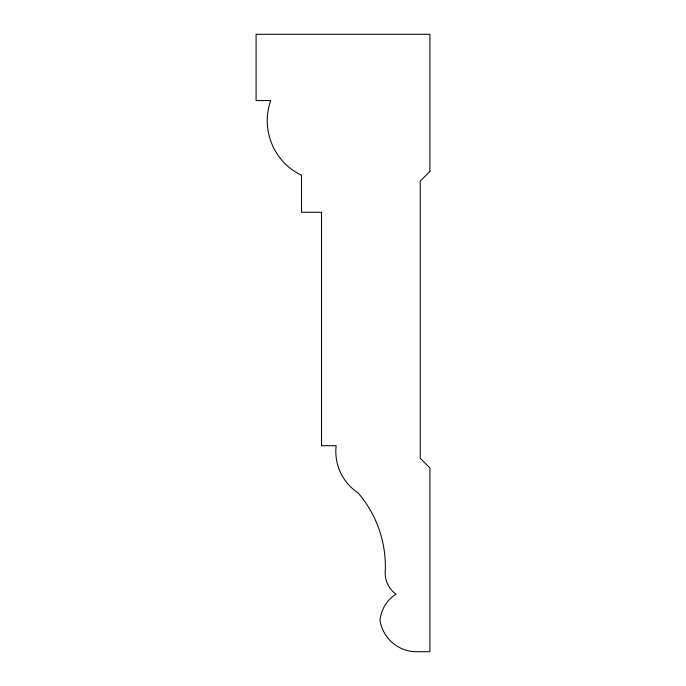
<?xml version="1.0" encoding="UTF-8"?>
<svg xmlns="http://www.w3.org/2000/svg" width="686" height="686" viewBox="0 0 686 686"><rect width="100%" height="100%" fill="white"/><g stroke="black" fill="none" stroke-linecap="round" stroke-linejoin="round"><path stroke-width="1.03" d="M429.908 171.449L420.244 181.104L420.244 458.317L429.908 467.972L429.908 651.7L413.641 651.7A37.507 37.507 0 0 1 380.01 620.804A34.326 34.326 0 0 1 395.968 594.213A26.154 26.154 0 0 1 385.3 570.443A112.993 112.993 0 0 0 358.109 492.917A49.675 49.675 0 0 1 336.149 445.703L321.52 445.703L321.52 212.266L301.514 212.266L301.514 175.29A60.565 60.565 0 0 1 270.721 100.559L256.092 100.559L256.092 34.3L429.908 34.3L429.908 171.449"/></g></svg>
